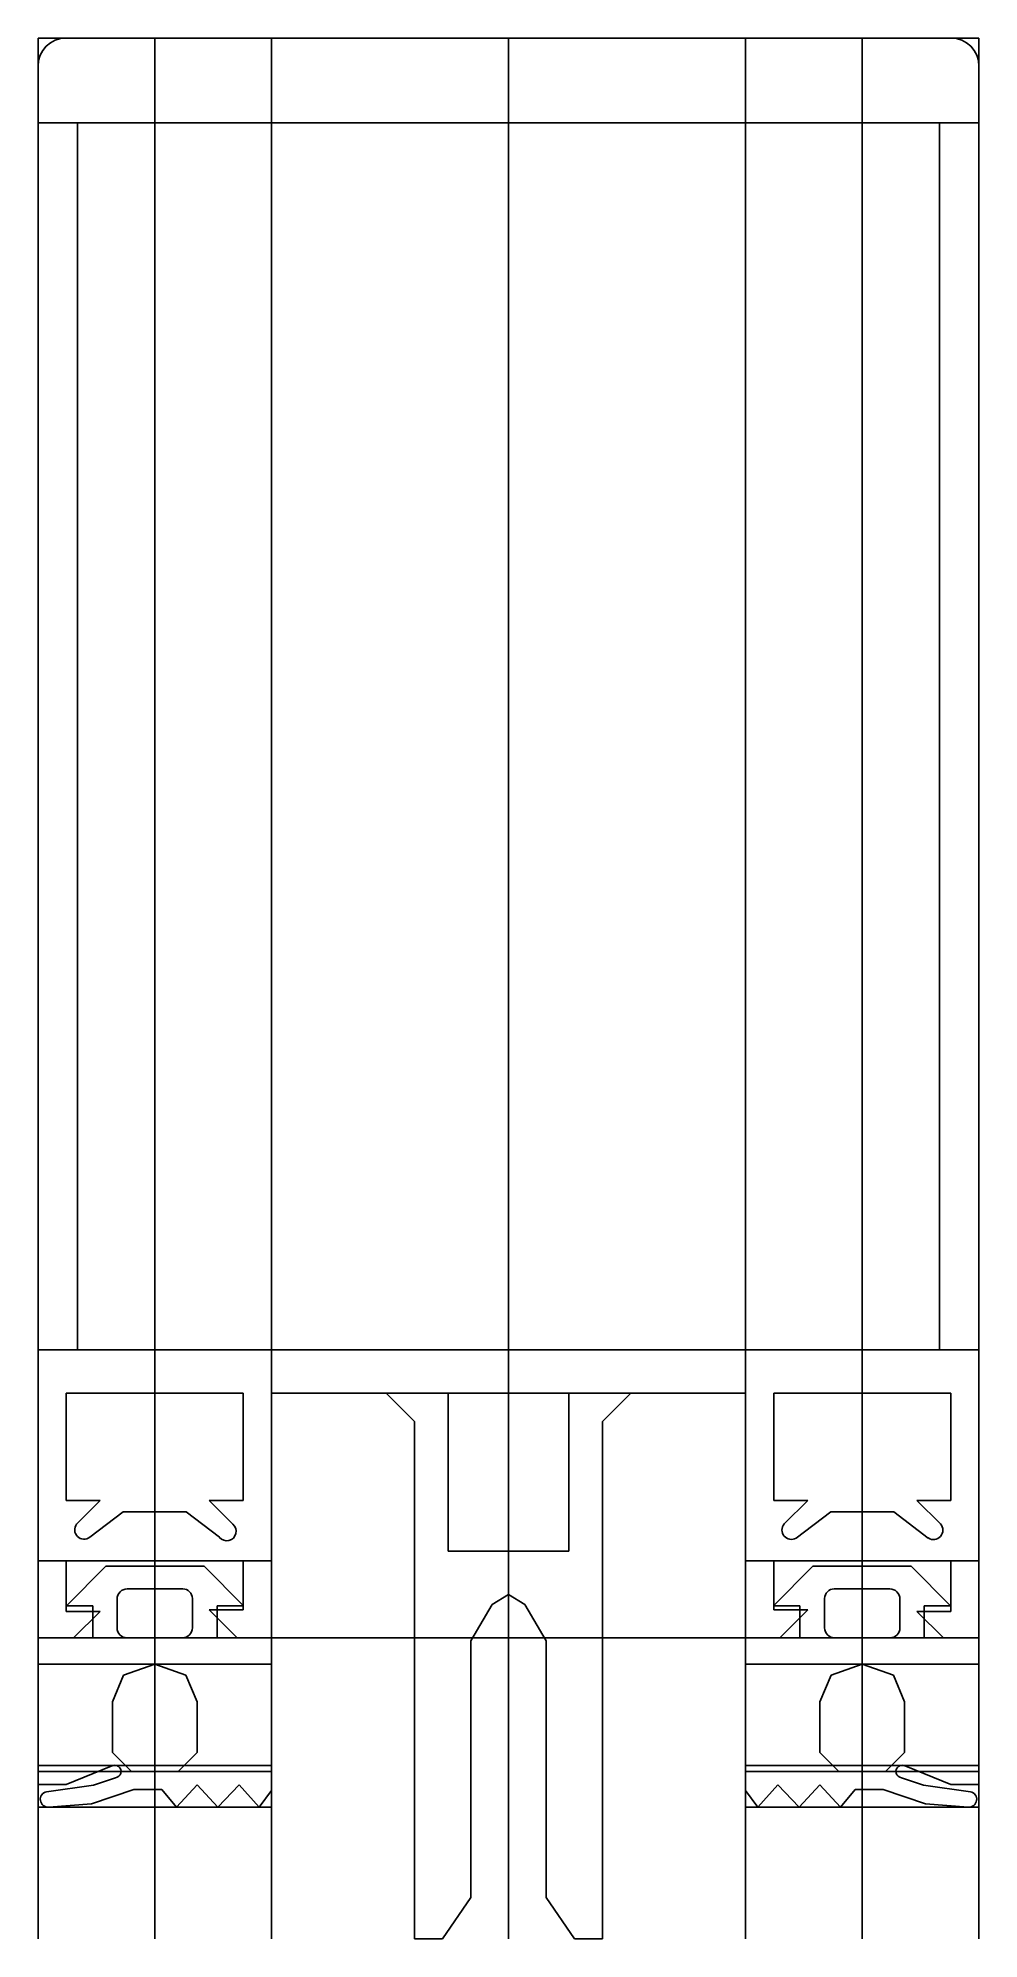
# Model space of a CAD drawing. Extents: x -25 to 25, y -31 to 70.
import ezdxf

# ---------------------------------------------------------------- set-up
doc = ezdxf.new("R2010")
doc.units = 0
doc.layers.get('0').update_dxf_attribs({"linetype": 'CONTINUOUS'})

msp = doc.modelspace()

# ---------------------------------------------------------------- linework, layer by layer
at = {"linetype": 'CONTINUOUS'}
for p, q in [((-25, 69.7), (-25, -31.3)), ((25, 69.7), (-25, 69.7)), ((23.5, 69.7), (-23.5, 69.7)), ((23.5, 69.7), (-23.5, 69.7)), ((-23.5, 69.7), (23.5, 69.7)), ((-18.8, -31.3), (-18.8, 69.7)), ((-12.6, -31.3), (-12.6, 69.7)), ((0, 69.7), (0, -31.3)), ((12.6, 69.7), (12.6, -31.3)), ((18.8, 69.7), (18.8, -31.3)), ((25, 69.7), (25, -31.3)), ((-25, 68.2), (-25, -11.2)), ((-25, 68.2), (-25, -15.3)), ((-25, -15.3), (-25, 68.2)), ((25, -11.2), (25, 68.2)), ((25, -15.3), (25, 68.2)), ((25, 68.2), (25, -15.3)), ((25, 65.2), (-25, 65.2)), ((-22.9, 0), (-22.9, 65.2)), ((-22.9, 65.2), (22.9, 65.2)), ((-22.9, 0), (-22.9, 65.2)), ((-22.9, 65.2), (22.9, 65.2)), ((22.9, 65.2), (22.9, 0)), ((22.9, 65.2), (22.9, 0)), ((-25, 0), (25, 0)), ((22.9, 0), (-22.9, 0)), ((22.9, 0), (-22.9, 0)), ((-23.5, -8), (-23.5, -2.3)), ((-23.5, -2.3), (-14.1, -2.3)), ((-23.5, -8), (-23.5, -2.3)), ((-23.5, -2.3), (-14.1, -2.3)), ((-14.1, -2.3), (-14.1, -8)), ((-14.1, -2.3), (-14.1, -8)), ((-12.6, -11.2), (-12.6, -2.3)), ((-12.6, -2.3), (12.6, -2.3)), ((-12.6, -15.3), (-12.6, -2.3)), ((-12.6, -2.3), (-6.5, -2.3)), ((-12.6, -15.3), (-12.6, -2.3)), ((-12.6, -2.3), (-6.5, -2.3)), ((-6.5, -2.3), (-5, -3.8)), ((-6.5, -2.3), (-5, -3.8)), ((-3.2, -10.7), (-3.2, -2.3)), ((-3.2, -2.3), (3.2, -2.3)), ((-3.2, -10.7), (-3.2, -2.3)), ((-3.2, -2.3), (3.2, -2.3)), ((3.2, -2.3), (3.2, -10.7)), ((3.2, -2.3), (3.2, -10.7)), ((5, -3.8), (6.5, -2.3)), ((6.5, -2.3), (5, -3.8)), ((6.5, -2.3), (12.6, -2.3)), ((12.6, -2.3), (6.5, -2.3)), ((12.6, -2.3), (12.6, -11.2)), ((12.6, -2.3), (12.6, -15.3)), ((12.6, -15.3), (12.6, -2.3)), ((14.1, -8), (14.1, -2.3)), ((14.1, -2.3), (23.5, -2.3)), ((23.5, -2.3), (14.1, -2.3)), ((14.1, -2.3), (14.1, -8)), ((23.5, -2.3), (23.5, -8)), ((23.5, -8), (23.5, -2.3)), ((-5, -3.8), (-5, -31.3)), ((-5, -3.8), (-5, -31.3)), ((5, -31.3), (5, -3.8)), ((5, -3.8), (5, -31.3)), ((-21.7, -8), (-23.5, -8)), ((-21.7, -8), (-23.5, -8)), ((-22.95, -9.26), (-21.7, -8)), ((-22.95, -9.26), (-21.7, -8)), ((-14.1, -8), (-15.9, -8)), ((-15.9, -8), (-14.64, -9.26)), ((-14.1, -8), (-15.9, -8)), ((-15.9, -8), (-14.64, -9.26)), ((15.9, -8), (14.1, -8)), ((14.1, -8), (15.9, -8)), ((14.65, -9.25), (15.9, -8)), ((15.9, -8), (14.65, -9.25)), ((23.5, -8), (21.7, -8)), ((21.7, -8), (22.95, -9.25)), ((22.95, -9.25), (21.7, -8)), ((21.7, -8), (23.5, -8)), ((-20.47, -8.6), (-22.25, -9.96)), ((-20.47, -8.6), (-22.25, -9.96)), ((-17.13, -8.6), (-20.47, -8.6)), ((-17.13, -8.6), (-20.47, -8.6)), ((-15.35, -9.96), (-17.13, -8.6)), ((-15.35, -9.96), (-17.13, -8.6)), ((17.13, -8.6), (15.29, -10)), ((15.29, -10), (17.13, -8.6)), ((20.47, -8.6), (17.13, -8.6)), ((17.13, -8.6), (20.47, -8.6)), ((22.3, -10), (20.47, -8.6)), ((20.47, -8.6), (22.3, -10)), ((3.2, -10.7), (-3.2, -10.7)), ((3.2, -10.7), (-3.2, -10.7)), ((-25, -11.2), (-12.6, -11.2)), ((-23.5, -13.9), (-23.5, -11.2)), ((-23.5, -11.2), (-14.1, -11.2)), ((-23.5, -11.2), (-23.5, -13.9)), ((-23.5, -11.2), (-14.1, -11.2)), ((-21.39, -11.5), (-23.48, -13.6)), ((-16.18, -11.5), (-21.39, -11.5)), ((-18.8, -24.3), (-18.8, -11.5)), ((-18.8, -15.3), (-18.8, -11.5)), ((-14.08, -13.6), (-16.18, -11.5)), ((-14.1, -11.2), (-14.1, -13.81)), ((-14.1, -11.2), (-14.1, -13.81)), ((12.6, -11.2), (25, -11.2)), ((16.18, -11.5), (14.08, -13.6)), ((14.1, -13.81), (14.1, -11.2)), ((14.1, -11.2), (23.5, -11.2)), ((23.5, -11.2), (14.1, -11.2)), ((14.1, -11.2), (14.1, -13.81)), ((21.39, -11.5), (16.18, -11.5)), ((18.8, -24.3), (18.8, -11.5)), ((18.8, -15.3), (18.8, -11.5)), ((23.48, -13.6), (21.39, -11.5)), ((23.5, -11.2), (23.5, -13.9)), ((23.5, -13.9), (23.5, -11.2)), ((-20.26, -12.7), (-17.31, -12.7)), ((-0.87, -13.52), (0, -13)), ((-0.87, -13.52), (0, -13)), ((0, -13), (0.87, -13.52)), ((0, -13), (0.87, -13.52)), ((17.31, -12.7), (20.26, -12.7)), ((-21.69, -13.9), (-23.5, -13.9)), ((-23.5, -13.9), (-21.69, -13.9)), ((-23.48, -13.6), (-22.08, -13.6)), ((-23.12, -15.3), (-21.69, -13.9)), ((-21.69, -13.9), (-23.12, -15.3)), ((-22.08, -13.6), (-22.08, -15.3)), ((-20.8, -14.77), (-20.8, -13.24)), ((-16.8, -13.21), (-16.8, -14.77)), ((-14.1, -13.81), (-15.9, -13.81)), ((-15.9, -13.81), (-14.41, -15.3)), ((-14.1, -13.81), (-15.9, -13.81)), ((-15.9, -13.81), (-14.41, -15.3)), ((-15.48, -15.3), (-15.48, -13.6)), ((-15.48, -13.6), (-14.08, -13.6)), ((-2, -15.46), (-0.87, -13.52)), ((-2, -15.46), (-0.87, -13.52)), ((0.87, -13.52), (2, -15.46)), ((0.87, -13.52), (2, -15.46)), ((14.08, -13.6), (15.48, -13.6)), ((15.9, -13.81), (14.1, -13.81)), ((14.1, -13.81), (15.9, -13.81)), ((14.41, -15.3), (15.9, -13.81)), ((15.9, -13.81), (14.41, -15.3)), ((15.48, -13.6), (15.48, -15.3)), ((16.8, -14.77), (16.8, -13.21)), ((20.8, -13.24), (20.8, -14.77)), ((23.5, -13.9), (21.69, -13.9)), ((21.69, -13.9), (23.12, -15.3)), ((23.12, -15.3), (21.69, -13.9)), ((21.69, -13.9), (23.5, -13.9)), ((22.08, -15.3), (22.08, -13.6)), ((22.08, -13.6), (23.48, -13.6)), ((25, -15.3), (-25, -15.3)), ((-25, -15.3), (-23.12, -15.3)), ((-23.12, -15.3), (-25, -15.3)), ((-12.6, -15.3), (-25, -15.3)), ((-22.08, -15.3), (-25, -15.3)), ((-25, -15.3), (-25, -22.09)), ((-14.08, -15.3), (-23.48, -15.3)), ((-20.27, -15.3), (-22.08, -15.3)), ((-22.08, -15.3), (-20.27, -15.3)), ((-17.27, -15.3), (-20.27, -15.3)), ((-17.33, -15.3), (-15.48, -15.3)), ((-15.5, -15.3), (-17.27, -15.3)), ((-12.6, -15.3), (-15.5, -15.3)), ((-14.41, -15.3), (-12.6, -15.3)), ((-14.41, -15.3), (-12.6, -15.3)), ((-12.6, -22.09), (-12.6, -15.3)), ((-2, -29.1), (-2, -15.46)), ((-2, -29.1), (-2, -15.46)), ((2, -15.46), (2, -29.1)), ((2, -15.46), (2, -29.1)), ((12.6, -15.3), (14.41, -15.3)), ((14.41, -15.3), (12.6, -15.3)), ((12.6, -15.3), (25, -15.3)), ((12.6, -15.3), (12.6, -22.09)), ((15.5, -15.3), (12.6, -15.3)), ((14.08, -15.3), (23.48, -15.3)), ((15.48, -15.3), (17.33, -15.3)), ((17.27, -15.3), (15.5, -15.3)), ((20.27, -15.3), (17.27, -15.3)), ((22.08, -15.3), (20.27, -15.3)), ((20.27, -15.3), (22.08, -15.3)), ((25, -15.3), (22.08, -15.3)), ((23.12, -15.3), (25, -15.3)), ((25, -15.3), (23.12, -15.3)), ((25, -22.09), (25, -15.3)), ((-12.6, -16.7), (-25, -16.7)), ((-18.8, -16.7), (-20.45, -17.29)), ((-17.14, -17.29), (-18.8, -16.7)), ((12.6, -16.7), (25, -16.7)), ((18.8, -16.7), (17.14, -17.29)), ((20.45, -17.29), (18.8, -16.7)), ((-20.45, -17.29), (-21.05, -18.7)), ((-16.55, -18.7), (-17.14, -17.29)), ((17.14, -17.29), (16.55, -18.7)), ((21.05, -18.7), (20.45, -17.29)), ((-21.05, -18.7), (-21.05, -21.4)), ((-16.55, -21.4), (-16.55, -18.7)), ((16.55, -18.7), (16.55, -21.4)), ((21.05, -21.4), (21.05, -18.7)), ((-12.6, -22.09), (-25, -22.09)), ((-25, -22.09), (-12.6, -22.09)), ((-12.6, -22.09), (-25, -22.09)), ((-25, -22.09), (-25, -23.1)), ((-12.6, -22.09), (-25, -22.09)), ((-23.51, -23.1), (-21.11, -22.12)), ((-21.05, -21.4), (-20.04, -22.4)), ((-18.8, -24.3), (-18.8, -22.09)), ((-17.55, -22.4), (-16.55, -21.4)), ((-12.6, -23.41), (-12.6, -22.09)), ((12.6, -22.09), (25, -22.09)), ((12.6, -22.09), (25, -22.09)), ((12.6, -22.09), (25, -22.09)), ((25, -22.09), (12.6, -22.09)), ((12.6, -22.09), (12.6, -23.41)), ((16.55, -21.4), (17.55, -22.4)), ((18.8, -24.3), (18.8, -22.09)), ((20.04, -22.4), (21.05, -21.4)), ((21.11, -22.12), (23.51, -23.1)), ((25, -23.1), (25, -22.09)), ((-12.6, -22.4), (-25, -22.4)), ((-25, -23.1), (-23.51, -23.1)), ((-22.05, -23.12), (-24.55, -23.48)), ((-20.89, -22.73), (-22.05, -23.12)), ((-20.04, -22.4), (-17.55, -22.4)), ((-17.65, -24.3), (-16.54, -23.11)), ((-16.54, -23.11), (-15.44, -24.3)), ((-15.44, -24.3), (-14.32, -23.11)), ((-14.32, -23.11), (-13.24, -24.3)), ((12.6, -22.4), (25, -22.4)), ((13.24, -24.3), (14.32, -23.11)), ((14.32, -23.11), (15.44, -24.3)), ((15.44, -24.3), (16.54, -23.11)), ((16.54, -23.11), (17.65, -24.3)), ((17.55, -22.4), (20.04, -22.4)), ((22.05, -23.12), (20.89, -22.73)), ((24.55, -23.48), (22.05, -23.12)), ((23.51, -23.1), (25, -23.1)), ((-24.43, -24.29), (-22.16, -24.12)), ((-22.16, -24.12), (-19.91, -23.36)), ((-19.91, -23.36), (-18.42, -23.36)), ((-18.42, -23.36), (-17.65, -24.3)), ((-13.24, -24.3), (-12.6, -23.41)), ((12.6, -23.41), (13.24, -24.3)), ((17.65, -24.3), (18.42, -23.36)), ((18.42, -23.36), (19.91, -23.36)), ((19.91, -23.36), (22.16, -24.12)), ((22.16, -24.12), (24.43, -24.29)), ((-25, -24.3), (-12.6, -24.3)), ((-12.6, -24.3), (-25, -24.3)), ((25, -24.3), (12.6, -24.3)), ((12.6, -24.3), (25, -24.3)), ((-3.5, -31.3), (-2, -29.1)), ((-3.5, -31.3), (-2, -29.1)), ((2, -29.1), (3.5, -31.3)), ((2, -29.1), (3.5, -31.3)), ((-5, -31.3), (-3.5, -31.3)), ((-5, -31.3), (-3.5, -31.3)), ((3.5, -31.3), (5, -31.3)), ((3.5, -31.3), (5, -31.3))]:
    msp.add_line(p, q, dxfattribs=at)
for centre, radius, start, end in [((-23.5, 68.2), 1.5, 90, 180), ((-23.5, 68.2), 1.5, 90, 180), ((-23.5, 68.2), 1.5, 90, 180), ((23.5, 68.2), 1.5, 0, 90), ((23.5, 68.2), 1.5, 0, 90), ((23.5, 68.2), 1.5, 0, 90), ((-22.55, -9.56), 0.5, 143.1301, 306.8699), ((-22.55, -9.56), 0.5, 143.1301, 306.8699), ((-14.97, -9.64), 0.5, 220.1883, 48.999), ((-14.97, -9.64), 0.5, 220.1883, 48.999), ((15.03, -9.57), 0.5, 140.0906, 300.8599), ((15.03, -9.57), 0.5, 140.0906, 300.8599), ((22.58, -9.58), 0.5, 236.1206, 42.0507), ((22.58, -9.58), 0.5, 236.1206, 42.0507), ((-20.26, -13.24), 0.54, 90, 180), ((-17.31, -13.21), 0.51, 360, 90), ((17.31, -13.21), 0.51, 90, 180), ((20.26, -13.24), 0.54, 360, 90), ((-20.27, -14.77), 0.53, 180, 270), ((-17.33, -14.77), 0.53, 270, 0), ((17.33, -14.77), 0.53, 180, 270), ((20.27, -14.77), 0.53, 270, 0), ((-20.92, -22.4), 0.334, 275.7812, 123.883), ((20.92, -22.4), 0.334, 56.117, 264.2188), ((-24.47, -23.88), 0.41, 101.4741, 275.3798), ((24.47, -23.88), 0.41, 264.6202, 78.5259)]:
    msp.add_arc(centre, radius, start, end, dxfattribs=at)

doc.saveas('drawing.dxf')
